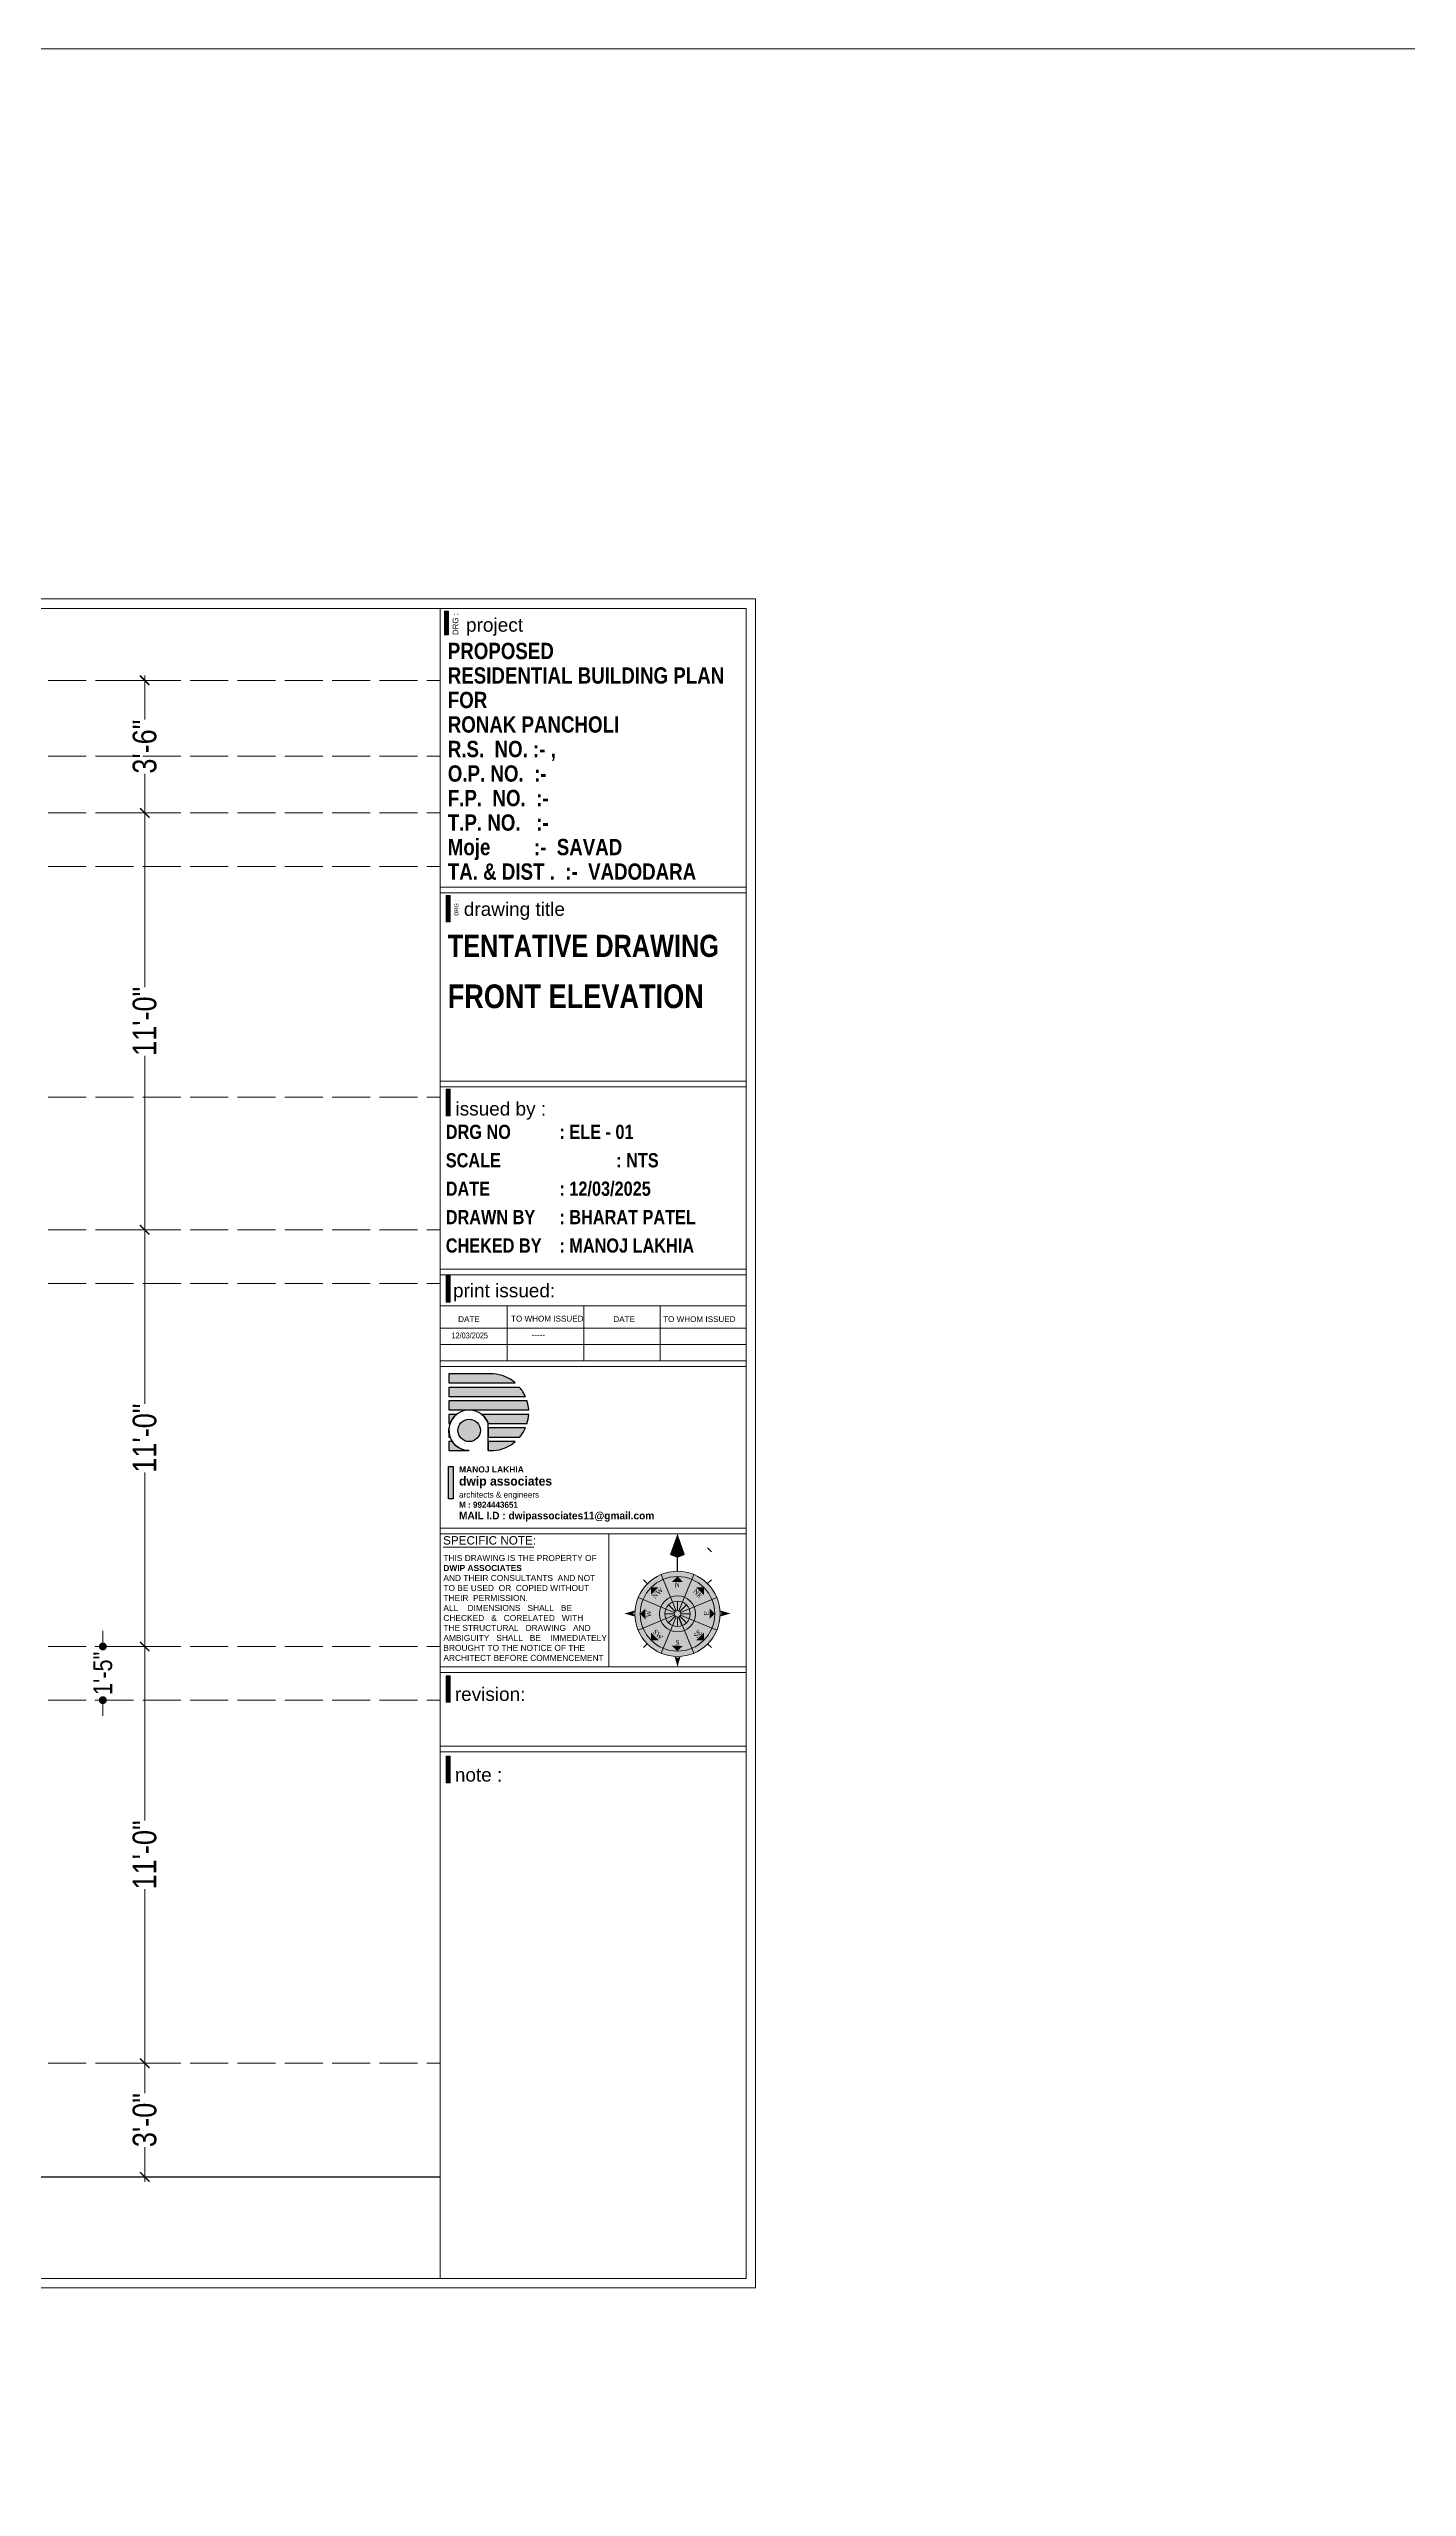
# Model space of a CAD drawing. Header units: millimetres. Extents: x 56222 to 3066687, y -650199 to -121287.
# Drawn here: x 152364 to 152795, y -175580 to -174808 of the extents above; entities that cross this region are included whole.
import ezdxf
from ezdxf.enums import TextEntityAlignment as Align

# ---------------------------------------------------------------- set-up
doc = ezdxf.new("R2010")
doc.units = ezdxf.units.MM
doc.header["$MEASUREMENT"] = 0
doc.header["$PDMODE"] = 35
doc.linetypes.add('ACAD_ISO02W100', pattern=[15, 12, -3])
doc.layers.get('Defpoints').update_dxf_attribs({"color": 220})
for name, color, linetype, lineweight in [('@~LEVEL GRID LINE', 43, 'ACAD_ISO02W100', 9), ('ELEVATION', 250, 'Continuous', 9), ('ELEVATION ( SPIRAL STAIR )', 250, 'Continuous', 9), ('plot boundary', 26, 'Continuous', 30), ('SECTION', 7, 'Continuous', 9), ('SECTION ( DIM )', 250, 'Continuous', 18), ('SECTION ( PLine )', 251, 'Continuous', 30), ('STAIRCASE', 45, 'Continuous', 25), ('X_SHEET', 7, 'Continuous', 9)]:
    doc.layers.add(name, color=color, linetype=linetype, lineweight=lineweight)
doc.styles.add("AR_0'-0", font='arial.ttf')
doc.styles.add('AR_6', font='arial.ttf', dxfattribs={"height": 6})
doc.styles.add('Cn BT~6', font='swissc.ttf', dxfattribs={"height": 6})
doc.styles.add("Cn_BT_0'-0", font='swissc.ttf')
doc.styles.add('Cn_BT_7½', font='swissc.ttf', dxfattribs={"height": 7.5})
doc.styles.add('DUTCH801', font='dutcheb.ttf', dxfattribs={"height": 6.5})
doc.styles.add('KATHA', font='swissc.ttf')
doc.styles.get("Standard").update_dxf_attribs({"font": 'arial.ttf', "height": 6})
doc.dimstyles.new('Cn BT~6', dxfattribs={"dimtxt": 0.18, "dimasz": 2.5, "dimexe": 2.5, "dimexo": 0, "dimgap": 0.09, "dimtad": 0, "dimdec": 3, "dimzin": 3, "dimdsep": 46, "dimlunit": 4, "dimtxsty": 'Cn BT~6', "dimblk": 'DOT', "dimcen": 0.09, "dimdle": 2, "dimclrd": 250, "dimclre": 250, "dimclrt": 5, "dimadec": 0, "dimazin": 0, "dimtfac": 0.75, "dimtdec": 3, "dimtofl": 0, "dimtmove": 0, "dimatfit": 3, "dimfxl": 1, "dimtolj": 1, "dimtzin": 0, "dimlwd": 15, "dimlwe": 15, "dimarcsym": 0})
doc.dimstyles.new('Cn_BT_7½', dxfattribs={"dimtxt": 9, "dimasz": 3, "dimexe": 1.5, "dimexo": 0, "dimgap": 0.09, "dimtad": 0, "dimdec": 3, "dimzin": 3, "dimdsep": 46, "dimlunit": 4, "dimtxsty": 'Cn_BT_7½', "dimblk": 'ARCHTICK', "dimcen": 0.09, "dimdle": 1.5, "dimclrd": 251, "dimclre": 251, "dimclrt": 14, "dimadec": 0, "dimazin": 0, "dimtfac": 0.75, "dimtdec": 3, "dimtofl": 0, "dimtmove": 0, "dimatfit": 3, "dimfxl": 0, "dimtolj": 1, "dimtzin": 0, "dimlwd": 15, "dimlwe": 15, "dimarcsym": 0})

# ---------------------------------------------------------------- blocks, each defined once
blk = doc.blocks.new('_ArchTick')
at = {"color": 0, "linetype": 'ByBlock', "const_width": 0.15}
blk.add_lwpolyline([(-0.5, -0.5), (0.5, 0.5)], dxfattribs=at)
blk = doc.blocks.new('*D223')
at = {"layer": 'Defpoints', "color": 0, "transparency": 16777216}
for p in [(152384.48, -175313.83), (152384.48, -175445.83), (152394.7, -175445.83)]:
    blk.add_point(p, dxfattribs=at)
at = {"layer": 'SECTION ( DIM )', "color": 251, "lineweight": 15, "transparency": 16777216}
for p, q in [((152384.48, -175313.83), (152396.2, -175313.83)), ((152394.7, -175312.33), (152394.7, -175368.97)), ((152394.7, -175447.33), (152394.7, -175390.7)), ((152384.48, -175445.83), (152396.2, -175445.83))]:
    blk.add_line(p, q, dxfattribs=at)
at = {"layer": 'SECTION ( DIM )', "color": 251, "lineweight": 15, "transparency": 16777216, "xscale": 3, "yscale": 3, "zscale": 3}
for p, rotation in [((152394.7, -175313.83), 90), ((152394.7, -175445.83), 270)]:
    blk.add_blockref('_ArchTick', p, dxfattribs=dict(at, rotation=rotation))
at = {"layer": 'SECTION ( DIM )', "color": 14, "transparency": 16777216, "insert": (152394.7, -175379.83), "char_height": 7.5, "attachment_point": 5, "rotation": 90, "style": 'Cn_BT_7½'}
blk.add_mtext('\\A1;11\'-0"', dxfattribs=at)
blk = doc.blocks.new('*D222')
at = {"layer": 'Defpoints', "color": 0, "transparency": 16777216}
for p in [(152384.48, -175445.83), (152384.48, -175481.83), (152394.7, -175481.83)]:
    blk.add_point(p, dxfattribs=at)
at = {"layer": 'ELEVATION', "color": 251, "lineweight": 15, "transparency": 16777216}
for p, q in [((152384.48, -175445.83), (152396.2, -175445.83)), ((152394.7, -175444.33), (152394.7, -175455.28)), ((152394.7, -175483.33), (152394.7, -175472.39)), ((152384.48, -175481.83), (152396.2, -175481.83))]:
    blk.add_line(p, q, dxfattribs=at)
at = {"layer": 'ELEVATION', "color": 251, "lineweight": 15, "transparency": 16777216, "xscale": 3, "yscale": 3, "zscale": 3}
for p, rotation in [((152394.7, -175445.83), 90), ((152394.7, -175481.83), 270)]:
    blk.add_blockref('_ArchTick', p, dxfattribs=dict(at, rotation=rotation))
at = {"layer": 'ELEVATION', "color": 14, "transparency": 16777216, "insert": (152394.7, -175463.83), "char_height": 7.5, "attachment_point": 5, "rotation": 90, "style": 'Cn_BT_7½'}
blk.add_mtext('\\A1;3\'-0"', dxfattribs=at)
blk = doc.blocks.new('*D221')
at = {"layer": 'Defpoints', "color": 0, "transparency": 16777216}
for p in [(152384.48, -175181.83), (152394.7, -175181.83), (152384.48, -175313.83)]:
    blk.add_point(p, dxfattribs=at)
at = {"layer": 'SECTION ( DIM )', "color": 251, "lineweight": 15, "transparency": 16777216}
for p, q in [((152384.48, -175181.83), (152396.2, -175181.83)), ((152394.7, -175180.33), (152394.7, -175236.97)), ((152394.7, -175315.33), (152394.7, -175258.7)), ((152384.48, -175313.83), (152396.2, -175313.83))]:
    blk.add_line(p, q, dxfattribs=at)
at = {"layer": 'SECTION ( DIM )', "color": 251, "lineweight": 15, "transparency": 16777216, "xscale": 3, "yscale": 3, "zscale": 3}
for p, rotation in [((152394.7, -175181.83), 90), ((152394.7, -175313.83), 270)]:
    blk.add_blockref('_ArchTick', p, dxfattribs=dict(at, rotation=rotation))
at = {"layer": 'SECTION ( DIM )', "color": 14, "transparency": 16777216, "insert": (152394.7, -175247.83), "char_height": 7.5, "attachment_point": 5, "rotation": 90, "style": 'Cn_BT_7½'}
blk.add_mtext('\\A1;11\'-0"', dxfattribs=at)
blk = doc.blocks.new('*D220')
at = {"layer": 'Defpoints', "color": 0, "transparency": 16777216}
for p in [(152384.48, -175049.83), (152394.7, -175049.83), (152384.48, -175181.83)]:
    blk.add_point(p, dxfattribs=at)
at = {"layer": 'SECTION ( DIM )', "color": 251, "lineweight": 15, "transparency": 16777216}
for p, q in [((152384.48, -175049.83), (152396.2, -175049.83)), ((152394.7, -175048.33), (152394.7, -175104.97)), ((152394.7, -175183.33), (152394.7, -175126.7)), ((152384.48, -175181.83), (152396.2, -175181.83))]:
    blk.add_line(p, q, dxfattribs=at)
at = {"layer": 'SECTION ( DIM )', "color": 251, "lineweight": 15, "transparency": 16777216, "xscale": 3, "yscale": 3, "zscale": 3}
for p, rotation in [((152394.7, -175049.83), 90), ((152394.7, -175181.83), 270)]:
    blk.add_blockref('_ArchTick', p, dxfattribs=dict(at, rotation=rotation))
at = {"layer": 'SECTION ( DIM )', "color": 14, "transparency": 16777216, "insert": (152394.7, -175115.83), "char_height": 7.5, "attachment_point": 5, "rotation": 90, "style": 'Cn_BT_7½'}
blk.add_mtext('\\A1;11\'-0"', dxfattribs=at)
blk = doc.blocks.new('NORTH')
h = blk.add_hatch(color=9)
h.set_gradient(color1=(201, 201, 201), color2=(237, 237, 237), one_color=1, tint=0.93, name='SPHERICAL')
edge = h.paths.add_edge_path()
edge.add_arc((329168.4, -156620.1), 24.1, 0, 360)
at = {"layer": 'X_SHEET'}
for color, points in [(224, [(329168.4, -156574.8), (329168.4, -156588.4), (329164.1, -156586.7)]), (230, [(329172.6, -156586.7), (329168.4, -156588.4), (329168.4, -156574.8)]), (47, [(329153.4, -156609.4), (329153.4, -156605.1), (329157.7, -156605.1)]), (47, [(329165.3, -156602), (329168.4, -156598.9), (329171.4, -156602)]), (47, [(329179, -156605.1), (329183.3, -156605.1), (329183.3, -156609.4)]), (224, [(329143.4, -156619.9), (329144.3, -156618.2), (329138.4, -156619.9)]), (230, [(329144.3, -156621.6), (329143.4, -156619.9), (329138.4, -156619.9)]), (47, [(329147.2, -156620), (329150.3, -156617), (329150.3, -156623.1)]), (47, [(329186.5, -156623.1), (329186.5, -156617), (329189.5, -156620.1)]), (224, [(329193.3, -156619.9), (329192.5, -156618.2), (329198.4, -156619.9)]), (230, [(329192.5, -156621.6), (329193.3, -156619.9), (329198.4, -156619.9)]), (47, [(329153.4, -156635), (329153.4, -156630.7), (329157.7, -156635)]), (47, [(329179, -156635), (329183.3, -156630.7), (329183.3, -156635)]), (47, [(329171.4, -156638.2), (329165.3, -156638.1), (329168.3, -156641.2)]), (230, [(329166.7, -156644.1), (329168.4, -156645), (329168.4, -156650.1)]), (224, [(329168.4, -156645), (329170.1, -156644.1), (329168.4, -156650.1)])]:
    blk.add_hatch(color=color, dxfattribs=at).paths.add_polyline_path(points)
at = {"color": 254, "lineweight": 5}
for p, q in [((329185.4, -156582.8), (329187.6, -156585)), ((329166.5, -156620.1), (329161.2, -156620.1)), ((329167, -156618.7), (329163.3, -156615)), ((329167, -156621.4), (329163.3, -156625.1)), ((329168.4, -156618.2), (329168.4, -156612.9)), ((329169.7, -156618.7), (329173.4, -156615)), ((329169.7, -156621.4), (329173.4, -156625.1)), ((329170.2, -156620.1), (329175.5, -156620.1)), ((329168.4, -156621.9), (329168.4, -156627.2))]:
    blk.add_line(p, q, dxfattribs=at)
at = {"color": 250, "lineweight": 9}
for p, q in [((329151.3, -156603), (329149.2, -156600.9)), ((329167.6, -156618.3), (329159.1, -156597.8)), ((329169.1, -156618.3), (329177.6, -156597.8)), ((329185.4, -156603), (329187.6, -156600.9)), ((329146.1, -156610.8), (329166.6, -156619.3)), ((329146.1, -156629.3), (329166.6, -156620.8)), ((329159.1, -156642.4), (329167.6, -156621.8)), ((329177.6, -156642.4), (329169.1, -156621.8)), ((329170.1, -156619.3), (329190.7, -156610.8)), ((329170.1, -156620.8), (329190.7, -156629.3)), ((329151.3, -156637.1), (329149.2, -156639.2)), ((329185.4, -156637.1), (329187.6, -156639.2))]:
    blk.add_line(p, q, dxfattribs=at)
at = {"color": 1}
blk.add_line((329171.1, -156626.7), (329169.1, -156621.8), dxfattribs=at)
at = {"lineweight": 9}
for radius in [24.1, 21.1, 10.2, 7.18, 1.88]:
    blk.add_circle((329168.4, -156620.1), radius, dxfattribs=at)
at = {"layer": 'X_SHEET', "color": 29, "linetype": 'Continuous', "lineweight": 25}
blk.add_line((329168.4, -156595.9), (329168.4, -156588.4), dxfattribs=at)
at = {"layer": 'X_SHEET', "color": 26, "linetype": 'ByBlock', "lineweight": -2, "style": 'DUTCH801'}
for s, rotation, p in [('NW', 44.9141, (329156.2, -156607.4)), ('N', 359.9141, (329168.3, -156602.4)), ('S', 359.9141, (329168.4, -156634.9)), ('SE', 44.9141, (329178.9, -156630.5))]:
    blk.add_text(s, height=2.7, rotation=rotation, dxfattribs=at).set_placement(p, align=Align.TOP_CENTER)
for s, rotation, p in [('NE', 314.9141, (329178.9, -156609.6)), ('W', 89.9141, (329153.5, -156620)), ('E', 89.9141, (329186.1, -156619.8)), ('SW', 314.9141, (329156.3, -156632.7))]:
    blk.add_text(s, height=2.7, rotation=rotation, dxfattribs=at).set_placement(p, align=Align.CENTER)
blk = doc.blocks.new('logo')
at = {"layer": 'STAIRCASE', "linetype": 'Continuous', "ltscale": 15}
h = blk.add_hatch(color=0, dxfattribs=at)
edge = h.paths.add_edge_path()
edge.add_line((52190.2, -8438.8), (52131.5, -8438.8))
edge.add_line((52131.5, -8438.8), (52131.5, -8450.8))
edge.add_line((52131.5, -8450.8), (52219.1, -8450.8))
edge.add_arc((52186.1, -8489.7), 51, 49.5898, 85.3906)
edge = h.paths.add_edge_path()
edge.add_line((52225, -8456.8), (52131.5, -8456.8))
edge.add_line((52131.5, -8456.8), (52131.5, -8468.8))
edge.add_line((52131.5, -8468.8), (52232.6, -8468.8))
edge.add_arc((52186.1, -8489.7), 51, 24.196, 40.1809)
edge = h.paths.add_edge_path()
edge.add_line((52234.8, -8474.7), (52131.5, -8474.7))
edge.add_line((52131.5, -8474.7), (52131.5, -8486.7))
edge.add_line((52131.5, -8486.7), (52237, -8486.7))
edge.add_arc((52186.1, -8489.7), 51, 3.3421, 17.076)
edge = h.paths.add_edge_path()
edge.add_line((52237, -8492.6), (52174.8, -8492.6))
edge.add_arc((52158.3, -8513.7), 26.8, 19.8001, 51.8901, ccw=False)
edge.add_line((52183.5, -8504.6), (52234.8, -8504.6))
edge.add_arc((52186.1, -8489.7), 51, 342.9464, 356.6794)
edge = h.paths.add_edge_path()
edge.add_line((52232.6, -8510.5), (52183.5, -8510.5))
edge.add_line((52183.5, -8510.5), (52183.5, -8522.5))
edge.add_line((52183.5, -8522.5), (52225.1, -8522.5))
edge.add_arc((52186.1, -8489.7), 51, 319.8472, 335.8275)
edge = h.paths.add_edge_path()
edge.add_line((52219.2, -8528.5), (52183.5, -8528.5))
edge.add_line((52183.5, -8528.5), (52183.5, -8540.5))
edge.add_line((52183.5, -8540.5), (52190.4, -8540.5))
edge.add_arc((52186.1, -8489.7), 51, 274.8693, 310.4434)
edge = h.paths.add_edge_path()
edge.add_line((52136, -8528.5), (52131.5, -8528.5))
edge.add_line((52131.5, -8528.5), (52131.5, -8540.5))
edge.add_line((52131.5, -8540.5), (52158.3, -8540.5))
edge.add_arc((52158.3, -8513.7), 26.8, 213.4982, 270, ccw=False)
edge = h.paths.add_edge_path()
edge.add_line((52131.5, -8513.7), (52131.5, -8522.5))
edge.add_line((52131.5, -8522.5), (52133, -8522.5))
edge.add_arc((52158.3, -8513.7), 26.8, 180, 199.307, ccw=False)
edge = h.paths.add_edge_path()
edge.add_line((52131.7, -8510.5), (52131.5, -8510.5))
edge.add_line((52131.5, -8510.5), (52131.5, -8513.7))
edge.add_arc((52158.3, -8513.7), 26.8, 173.2545, 180, ccw=False)
edge = h.paths.add_edge_path()
edge.add_line((52141.8, -8492.6), (52131.5, -8492.6))
edge.add_line((52131.5, -8492.6), (52131.5, -8504.6))
edge.add_line((52131.5, -8504.6), (52133.1, -8504.6))
edge.add_arc((52158.3, -8513.7), 26.8, 128.1099, 160.1999, ccw=False)
edge = h.paths.add_edge_path()
edge.add_arc((52158.3, -8513.7), 14.8, 0, 360)
at = {"layer": 'STAIRCASE', "color": 0, "linetype": 'Continuous', "ltscale": 15}
blk.add_line((52183.5, -8540.5), (52183.5, -8504.6), dxfattribs=at)
for points in [[(52190.2, -8438.8), (52131.5, -8438.8), (52131.5, -8450.8), (52219.1, -8450.8, 0.157494)], [(52225, -8456.8), (52131.5, -8456.8), (52131.5, -8468.8), (52232.6, -8468.8, 0.06986)], [(52234.8, -8474.7), (52131.5, -8474.7), (52131.5, -8486.7), (52237, -8486.7, 0.059998)], [(52141.8, -8492.6), (52131.5, -8492.6), (52131.5, -8504.6), (52133.1, -8504.6, -0.140942)], [(52131.7, -8510.5), (52131.5, -8510.5), (52131.5, -8513.7, -0.029441)], [(52237, -8492.6), (52174.8, -8492.6, -0.140942), (52183.5, -8504.6), (52234.8, -8504.6, 0.059993)], [(52232.6, -8510.5), (52183.5, -8510.5), (52183.5, -8522.5), (52225.1, -8522.5, 0.069841)], [(52131.5, -8513.7), (52131.5, -8522.5), (52133, -8522.5, -0.084443)], [(52136, -8528.5), (52131.5, -8528.5), (52131.5, -8540.5), (52158.3, -8540.5, -0.251655)], [(52219.2, -8528.5), (52183.5, -8528.5), (52183.5, -8540.5), (52190.4, -8540.5, 0.15648)]]:
    blk.add_lwpolyline(points, format="xyb", close=True, dxfattribs=at)
blk.add_circle((52158.3, -8513.7), 14.8, dxfattribs=at)
blk.add_arc((52158.3, -8513.7), 26.8, 19.8001, 270, dxfattribs=at)
blk = doc.blocks.new('*D219')
at = {"layer": 'Defpoints', "color": 0, "transparency": 16777216}
for p in [(152384.48, -175007.83), (152394.7, -175007.83), (152384.48, -175049.83)]:
    blk.add_point(p, dxfattribs=at)
at = {"layer": 'SECTION ( DIM )', "color": 251, "lineweight": 15, "transparency": 16777216}
for p, q in [((152384.48, -175007.83), (152396.2, -175007.83)), ((152394.7, -175006.33), (152394.7, -175020.28)), ((152394.7, -175051.33), (152394.7, -175037.39)), ((152384.48, -175049.83), (152396.2, -175049.83))]:
    blk.add_line(p, q, dxfattribs=at)
at = {"layer": 'SECTION ( DIM )', "color": 251, "lineweight": 15, "transparency": 16777216, "xscale": 3, "yscale": 3, "zscale": 3}
for p, rotation in [((152394.7, -175007.83), 90), ((152394.7, -175049.83), 270)]:
    blk.add_blockref('_ArchTick', p, dxfattribs=dict(at, rotation=rotation))
at = {"layer": 'SECTION ( DIM )', "color": 14, "transparency": 16777216, "insert": (152394.7, -175028.83), "char_height": 7.5, "attachment_point": 5, "rotation": 90, "style": 'Cn_BT_7½'}
blk.add_mtext('\\A1;3\'-6"', dxfattribs=at)
blk = doc.blocks.new('_Dot')
at = {"color": 0, "linetype": 'ByBlock', "lineweight": -2}
blk.add_line((-0.5, 0), (-1, 0), dxfattribs=at)
at = {"color": 0, "linetype": 'ByBlock', "const_width": 0.5}
blk.add_lwpolyline([(-0.25, 0, 1), (0.25, 0, 1)], format="xyb", close=True, dxfattribs=at)
blk = doc.blocks.new('*D218')
at = {"layer": 'Defpoints', "color": 0, "transparency": 16777216}
for p in [(152384.48, -175313.83), (152381.45, -175330.83), (152384.48, -175330.83)]:
    blk.add_point(p, dxfattribs=at)
at = {"layer": 'ELEVATION ( SPIRAL STAIR )', "color": 250, "lineweight": 15, "transparency": 16777216}
for p, q in [((152381.45, -175311.33), (152381.45, -175308.83)), ((152384.48, -175313.83), (152378.95, -175313.83)), ((152384.48, -175330.83), (152378.95, -175330.83)), ((152381.45, -175333.33), (152381.45, -175335.83))]:
    blk.add_line(p, q, dxfattribs=at)
at = {"layer": 'ELEVATION ( SPIRAL STAIR )', "color": 250, "lineweight": 15, "transparency": 16777216, "xscale": 2.5, "yscale": 2.5, "zscale": 2.5}
for p, rotation in [((152381.45, -175313.83), 270), ((152381.45, -175330.83), 90)]:
    blk.add_blockref('_Dot', p, dxfattribs=dict(at, rotation=rotation))
at = {"layer": 'ELEVATION ( SPIRAL STAIR )', "color": 5, "transparency": 16777216, "insert": (152381.45, -175322.33), "char_height": 6, "attachment_point": 5, "rotation": 90, "style": 'Cn BT~6'}
blk.add_mtext('\\A1;1\'-5"', dxfattribs=at)

msp = doc.modelspace()

# ---------------------------------------------------------------- hatches: boundary and pattern name
at = {"layer": 'STAIRCASE', "linetype": 'Continuous', "ltscale": 15}
msp.add_hatch(color=251, dxfattribs=at).paths.add_polyline_path([(152490.9969, -175256.793), (152492.3975, -175256.793), (152492.3975, -175267.0366), (152490.9969, -175267.0366)])
at = {"layer": 'X_SHEET', "ltscale": 0.25}
h = msp.add_hatch(color=0, dxfattribs=at)
h.dxf.hatch_style = 1
h.paths.add_polyline_path([(152491.5079, -175075.9573), (152490.2039, -175075.9573), (152490.2039, -175084.3443), (152491.5079, -175084.3443)])
h = msp.add_hatch(color=0, dxfattribs=at)
h.dxf.hatch_style = 1
h.paths.add_polyline_path([(152491.508, -175137.3597), (152490.204, -175137.3597), (152490.204, -175145.7467), (152491.508, -175145.7467)])
h = msp.add_hatch(color=0, dxfattribs=at)
h.dxf.hatch_style = 1
h.paths.add_polyline_path([(152491.5052, -175196.3483), (152490.2012, -175196.3483), (152490.2012, -175204.7353), (152491.5052, -175204.7353)])
h = msp.add_hatch(color=0, dxfattribs=at)
h.dxf.hatch_style = 1
h.paths.add_polyline_path([(152491.5079, -175323.071), (152490.2039, -175323.071), (152490.2039, -175331.458), (152491.5079, -175331.458)])
h = msp.add_hatch(color=0, dxfattribs=at)
h.dxf.hatch_style = 1
h.paths.add_polyline_path([(152491.5079, -175348.6066), (152490.2039, -175348.6066), (152490.2039, -175356.9936), (152491.5079, -175356.9936)])

# ---------------------------------------------------------------- linework, layer by layer
at = {"layer": '@~LEVEL GRID LINE'}
for p, q in [((151824.1204, -175007.8348), (152488.2956, -175007.8348)), ((151824.1204, -175031.8348), (152488.2956, -175031.8348)), ((151824.1204, -175049.8348), (152488.2956, -175049.8348)), ((151824.1204, -175139.8348), (152488.2956, -175139.8348)), ((151824.1204, -175181.8348), (152488.2956, -175181.8348)), ((151824.1204, -175313.8348), (152488.2956, -175313.8348)), ((151824.1204, -175445.8348), (152488.2956, -175445.8348))]:
    msp.add_line(p, q, dxfattribs=at)
at = {"layer": '@~LEVEL GRID LINE', "color": 6}
for p, q in [((151824.1204, -175066.8348), (152488.2956, -175066.8348)), ((151824.1204, -175198.8348), (152488.2956, -175198.8348)), ((151824.1204, -175330.8348), (152488.2956, -175330.8348))]:
    msp.add_line(p, q, dxfattribs=at)
at = {"layer": 'plot boundary', "color": 251, "ltscale": 0.25}
msp.add_lwpolyline([(152490.9969, -175256.793), (152492.3975, -175256.793), (152492.3975, -175267.0366), (152490.9969, -175267.0366)], close=True, dxfattribs=at)
at = {"layer": 'SECTION'}
msp.add_line((151824.1204, -175481.8348), (152488.2956, -175481.8348), dxfattribs=at)
msp.add_lwpolyline([(151738.1305, -174807.8014), (154870.4708, -174807.8014), (154870.4708, -176352.3903), (151738.1305, -176352.3903)], close=True, dxfattribs=at)
at = {"layer": 'SECTION ( PLine )'}
msp.add_lwpolyline([(151824.1204, -175481.8348), (152488.2955, -175481.8348)], dxfattribs=at)
at = {"layer": 'X_SHEET', "color": 0, "linetype": 'Continuous', "lineweight": 9}
for p, q in [((152488.2938, -175205.9712), (152585.2659, -175205.9712)), ((152509.5669, -175205.9712), (152509.5669, -175223.361)), ((152533.803, -175205.9712), (152533.803, -175223.361)), ((152558.0303, -175205.9712), (152558.0303, -175223.361)), ((152585.2659, -175213.0153), (152488.2943, -175213.0153)), ((152585.2659, -175218.1881), (152488.2949, -175218.1881))]:
    msp.add_line(p, q, dxfattribs=at)
at = {"layer": 'X_SHEET', "linetype": 'Continuous'}
msp.add_line((152489.254, -175282.3328), (152517.9997, -175282.3328), dxfattribs=at)
at = {"layer": 'X_SHEET'}
for points in [[(152588.2688, -175516.9921), (151821.1204, -175516.9921), (151821.1204, -174982.0593), (152588.2688, -174982.0593)], [(151824.1204, -175513.9921), (152488.2956, -175513.9921), (152488.2956, -174985.0593), (151824.1204, -174985.0593)], [(152488.2954, -175073.3535), (152585.2686, -175073.3535), (152585.2687, -174985.0593), (152488.2954, -174985.0593)], [(152488.2954, -174985.0593), (152585.2686, -174985.0593), (152585.2687, -175513.9921), (152488.2955, -175513.9921)], [(152585.2687, -175075.1504), (152488.2954, -175075.1504), (152488.2954, -175134.7709), (152585.2687, -175134.7709)], [(152488.2954, -175136.5677), (152585.2687, -175136.5677), (152585.2687, -175194.3374), (152488.2954, -175194.3374)], [(152488.2954, -175223.361), (152585.2659, -175223.361), (152585.2659, -175196.1343), (152488.2954, -175196.1343)], [(152488.2954, -175225.1578), (152585.2687, -175225.1578), (152585.2687, -175276.3289), (152488.2954, -175276.3289)], [(152541.7232, -175320.2694), (152488.2954, -175320.2694), (152488.2954, -175278.1257), (152541.7232, -175278.1257)], [(152488.2954, -175320.2694), (152585.2687, -175320.2694), (152585.2687, -175278.1257), (152488.2954, -175278.1257)], [(152488.2954, -175322.0662), (152585.2687, -175322.0662), (152585.2687, -175345.4046), (152488.2954, -175345.4046)], [(152585.2686, -175347.2014), (152488.2954, -175347.2014), (152488.2956, -175513.9921), (152585.2688, -175513.9921)]]:
    msp.add_lwpolyline(points, close=True, dxfattribs=at)
at = {"layer": 'X_SHEET', "color": 0, "ltscale": 0.25}
for points in [[(152489.641, -174985.9201), (152490.9726, -174985.9201), (152490.9726, -174993.4155), (152489.641, -174993.4155)], [(152490.2039, -175075.9573), (152491.5079, -175075.9573), (152491.5079, -175084.3443), (152490.2039, -175084.3443)], [(152490.204, -175137.3597), (152491.508, -175137.3597), (152491.508, -175145.7467), (152490.204, -175145.7467)], [(152490.2012, -175196.3483), (152491.5052, -175196.3483), (152491.5052, -175204.7353), (152490.2012, -175204.7353)], [(152490.2039, -175323.071), (152491.5079, -175323.071), (152491.5079, -175331.458), (152490.2039, -175331.458)], [(152490.2039, -175348.6066), (152491.5079, -175348.6066), (152491.5079, -175356.9936), (152490.2039, -175356.9936)]]:
    msp.add_lwpolyline(points, close=True, dxfattribs=at)
msp.add_solid([(152490.9726, -174993.4155), (152489.641, -174993.4155), (152490.9726, -174985.9201), (152489.641, -174985.9201)], dxfattribs=at)

# ---------------------------------------------------------------- block references
at = {"xscale": 0.5602052887008367, "yscale": 0.5602052887008367, "zscale": 0.5602052887008367, "rotation": 0.02728220597180475}
msp.add_blockref('NORTH', (-31880.1245, -87651.8954), dxfattribs=at)
at = {"layer": 'STAIRCASE', "color": 251, "linetype": 'Continuous', "xscale": 0.2395125656039454, "yscale": 0.2395125656039454, "zscale": 0.2395125656039454}
msp.add_blockref('logo', (140004.9426, -173206.2359), dxfattribs=at)

# ---------------------------------------------------------------- texts
at = {"layer": 'plot boundary', "color": 251, "ltscale": 0.25, "insert": (152494.3008, -175256.793), "char_height": 2.874151, "attachment_point": 1}
msp.add_mtext('{\\fArial|b1|i0|c0|p34;\\H0.6667x;MANOJ LAKHIA\\fBankGothic Lt BT|b1|i0|c0|p34;\\P\\fBankGothic Md BT|b1|i0|c0|p34;\\H1.5x;dwip associates\\P\\fBankGothic Lt BT|b0|i0|c0|p34;\\H0.6667x;architects & engineers\\P\\fStylus BT|b1|i0|c0|p34;\\H0.9999x;M : 9924443651\\P\\H1.25x;MAIL I.D : dwipassociates11@gmail.com}', dxfattribs=at)
at = {"layer": 'X_SHEET', "color": 0, "ltscale": 0.25, "insert": (152492.2633, -174993.505), "char_height": 1.80043, "width": 7.719325, "attachment_point": 1, "rotation": 90, "style": "AR_0'-0"}
msp.add_mtext('DRG :', dxfattribs=at)
at = {"layer": 'X_SHEET', "color": 0, "ltscale": 0.25, "attachment_point": 1}
for s, insert, char_height, style in [('{\\fSwis721 Ex BT|b0|i0|c0|p34;project}', (152496.4837, -174988.1037), 4.321024, 'AR_6'), ('{\\fSwis721 Cn BT|b1|i0|c0|p34;FRONT ELEVATION}', (152490.7076, -175104.1519), 7.5, 'KATHA')]:
    msp.add_mtext(s, dxfattribs=dict(at, insert=insert, char_height=char_height, style=style))
at = {"layer": 'X_SHEET', "color": 0, "linetype": 'Continuous', "attachment_point": 1, "style": "Cn_BT_0'-0"}
for s, insert, char_height, line_spacing_factor in [('{\\fSwis721 Cn BT|b1|i0|c0|p34;PROPOSED\\PRESIDENTIAL BUILDING PLAN\\PFOR\\P\\C5;RONAK PANCHOLI  \\C1; \\C29;\\P\\C0;R.S.  NO. :- , \\PO.P. NO.  :-      \\PF.P.  NO.  :-          \\PT.P. NO.   :-  \\PMoje ^I    :-  SAVAD\\PTA. & DIST .  :-  VADODARA}', (152490.7314, -174995.9335), 5.174567, 0.9), ('\\A1;{\\fSwis721 Cn BT|b1|i0|c0|p34;DRG NO ^I: ELE - 01 \\PSCALE ^I^I: NTS\\PDATE ^I^I: 12/03/2025\\P\\A0;DRAWN BY ^I: BHARAT PATEL\\PCHEKED BY ^I: MANOJ LAKHIA}', (152490.0977, -175148.5743), 4.5, 1.2)]:
    msp.add_mtext(s, dxfattribs=dict(at, insert=insert, char_height=char_height, line_spacing_factor=line_spacing_factor))
at = {"layer": 'X_SHEET', "color": 0, "ltscale": 0.25, "insert": (152492.8136, -175082.4004), "char_height": 1.28932, "attachment_point": 1, "rotation": 90}
msp.add_mtext('DRG :', dxfattribs=at)
at = {"layer": 'X_SHEET', "color": 0, "ltscale": 0.25, "char_height": 4.297741, "attachment_point": 1}
for s, insert in [('{\\fSwis721 Ex BT|b0|i0|c0|p34;drawing title}', (152495.816, -175078.1213)), ('issued by :', (152493.1788, -175141.3535)), ('{\\fArial|b0|i0|c0|p34;print issued:}', (152492.3833, -175198.9267))]:
    msp.add_mtext(s, dxfattribs=dict(at, insert=insert))
at = {"layer": 'X_SHEET', "ltscale": 0.25, "insert": (152490.7076, -175088.4152), "char_height": 7, "attachment_point": 1, "style": 'KATHA'}
msp.add_mtext('{\\fSwis721 Cn BT|b1|i0|c0|p34;TENTATIVE DRAWING}', dxfattribs=at)
at = {"layer": 'X_SHEET', "color": 0, "linetype": 'Continuous', "attachment_point": 1}
for s, insert, char_height in [('{\\fArial|b0|i0|c0|p34;DATE}', (152494.0215, -175209.2223), 1.838217), ('{\\fArial|b0|i0|c0|p34;TO WHOM ISSUED}', (152510.762, -175209.0642), 1.838217), ('{\\fArial|b0|i0|c0|p34;DATE}', (152543.1896, -175209.2223), 1.838217), ('{\\fArial|b0|i0|c0|p34;TO WHOM ISSUED}', (152558.944, -175209.2223), 1.838217), ('{\\fArial|b0|i0|c0|p34;-----}', (152517.291, -175214.237), 1.838217), ('THIS DRAWING IS THE PROPERTY OF \\P{\\fArial|b1|i0|c0|p34;\\C59;DWIP ASSOCIATES\\C29; \\fArial|b0|i0|c0|p34;\\P}AND THEIR CONSULTANTS  AND NOT \\PTO BE USED  OR  COPIED WITHOUT \\PTHEIR  PERMISSION.\\PALL    DIMENSIONS   SHALL   BE   \\PCHECKED   &   CORELATED   WITH   \\PTHE STRUCTURAL   DRAWING   AND   \\PAMBIGUITY   SHALL   BE    IMMEDIATELY \\PBROUGHT TO THE NOTICE OF THE \\PARCHITECT BEFORE COMMENCEMENT', (152489.3269, -175284.8551), 1.89672)]:
    msp.add_mtext(s, dxfattribs=dict(at, insert=insert, char_height=char_height))
at = {"layer": 'X_SHEET', "color": 0, "linetype": 'Continuous', "insert": (152491.9326, -175214.3952), "char_height": 1.83822, "attachment_point": 1, "style": 'KATHA'}
msp.add_mtext('12/03/2025', dxfattribs=at)
at = {"layer": 'X_SHEET', "linetype": 'Continuous', "insert": (152489.2414, -175278.8735), "char_height": 2.655202, "attachment_point": 1}
msp.add_mtext('SPECIFIC NOTE:', dxfattribs=at)
at = {"layer": 'X_SHEET', "color": 29, "ltscale": 0.25, "char_height": 4.297741, "attachment_point": 1}
for s, insert in [('{\\C0;revision:}', (152492.9742, -175326.7729)), ('{\\C0;note :}', (152492.9741, -175352.3086))]:
    msp.add_mtext(s, dxfattribs=dict(at, insert=insert))

# ---------------------------------------------------------------- dimensions: what is measured, and where the dimension line sits
at = {"layer": 'ELEVATION'}
dim = msp.add_linear_dim(base=(152394.7027, -175481.8348), p1=(152384.4844, -175445.8348), p2=(152384.4844, -175481.8348), angle=90, dimstyle='Cn_BT_7½', override={"dimtmove": 1}, dxfattribs=at)
dim.commit()
dim.dimension.update_dxf_attribs({"geometry": '*D222', "text_midpoint": (152394.7027, -175463.8348)})
at = {"layer": 'ELEVATION ( SPIRAL STAIR )', "color": 5}
dim = msp.add_linear_dim(base=(152381.4504, -175330.8348), p1=(152384.4844, -175313.8348), p2=(152384.4844, -175330.8348), angle=90, dimstyle='Cn BT~6', dxfattribs=at)
dim.commit()
dim.dimension.update_dxf_attribs({"geometry": '*D218', "text_midpoint": (152381.4504, -175322.3348)})
at = {"layer": 'SECTION ( DIM )'}
for base, p1, p2, picture, middle in [((152394.7027, -175007.8348), (152384.4844, -175049.8348), (152384.4844, -175007.8348), '*D219', (152394.7027, -175028.8348)), ((152394.7027, -175049.8348), (152384.4844, -175181.8348), (152384.4844, -175049.8348), '*D220', (152394.7027, -175115.8348)), ((152394.7027, -175181.8348), (152384.4844, -175313.8348), (152384.4844, -175181.8348), '*D221', (152394.7027, -175247.8348)), ((152394.7027, -175445.8348), (152384.4844, -175313.8348), (152384.4844, -175445.8348), '*D223', (152394.7027, -175379.8348))]:
    dim = msp.add_linear_dim(base=base, p1=p1, p2=p2, angle=90, dimstyle='Cn_BT_7½', dxfattribs=at)
    dim.commit()
    dim.dimension.update_dxf_attribs({"geometry": picture, "text_midpoint": middle})

doc.saveas('drawing.dxf')
